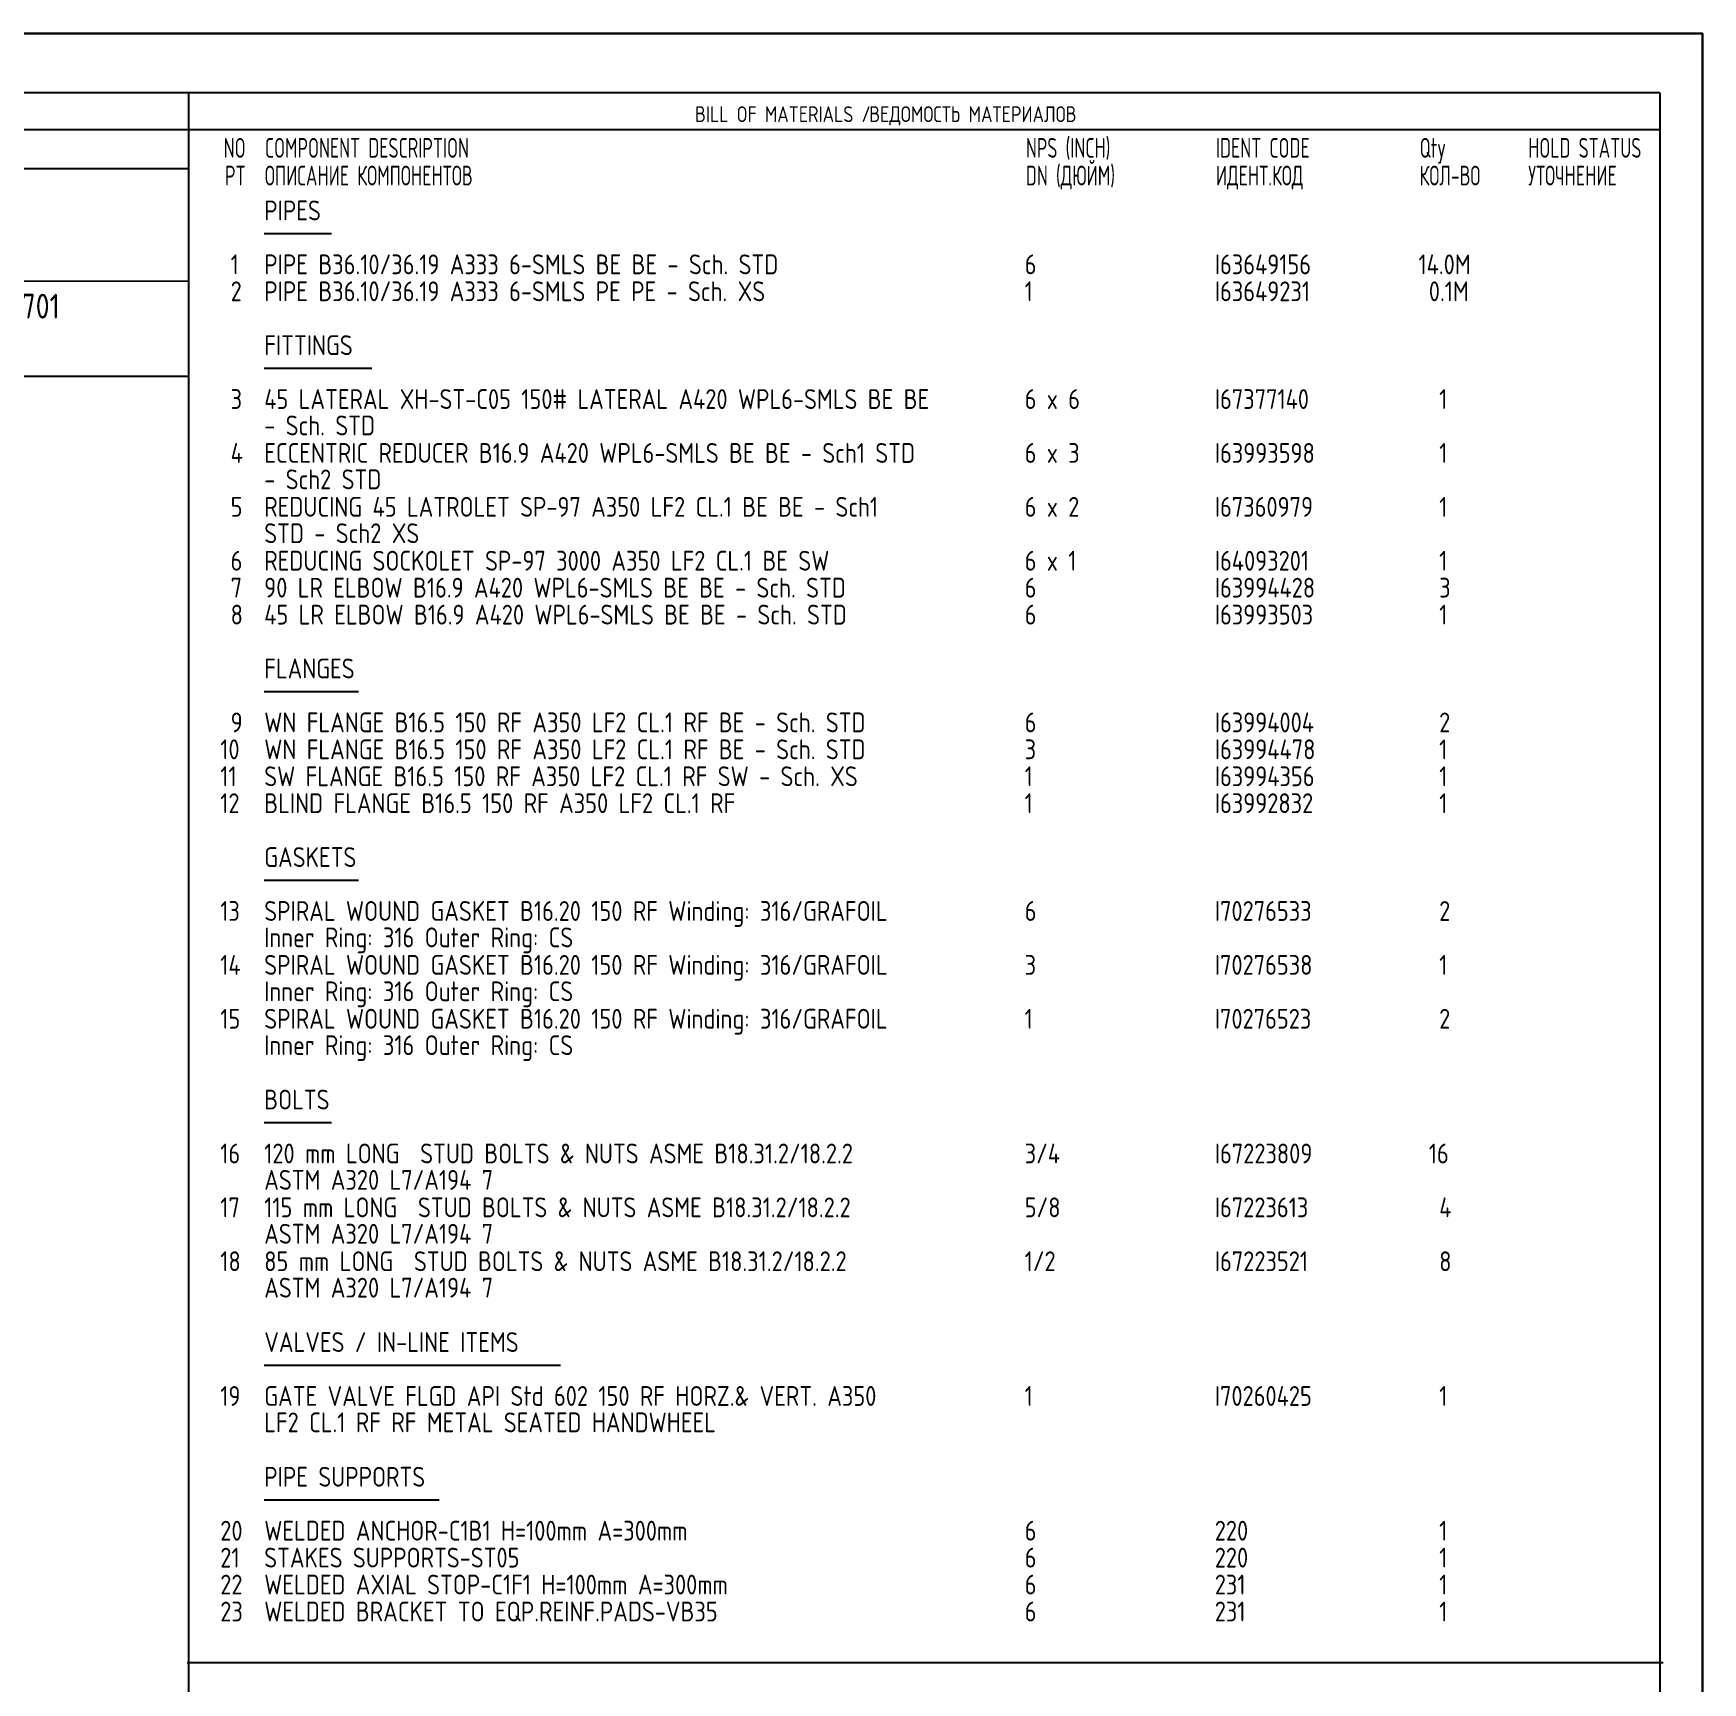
# Model space of a CAD drawing. Extents: x 0 to 594, y 0 to 420.
# Drawn here: x 383.3 to 594, y 211.8 to 420 of the extents above; entities that cross this region are included whole.
import ezdxf
from ezdxf.enums import TextEntityAlignment as Align

# ---------------------------------------------------------------- set-up
doc = ezdxf.new("R2010")
doc.units = 0
doc.header["$MEASUREMENT"] = 0
doc.linetypes.add('BORDER_2012_SLN$0$8001.Solid', pattern=[0])
for name, color, linetype in [('BORDER_2012_SLN$0$2', 7, 'Continuous'), ('BORDER_2012_SLN$0$GT_1', 7, 'Continuous'), ('GT_1', 7, 'Continuous')]:
    doc.layers.add(name, color=color, linetype=linetype)
for name, color, linetype, lineweight in [('BORDER_2012_SLN$0$BG_Level_1', 7, 'BORDER_2012_SLN$0$8001.Solid', 25), ('BORDER_2012_SLN$0$Level_1', 7, 'BORDER_2012_SLN$0$8001.Solid', 25), ('BORDER_2012_SLN$0$Level_18', 7, 'BORDER_2012_SLN$0$8001.Solid', 25)]:
    doc.layers.add(name, color=color, linetype=linetype, lineweight=lineweight)
doc.styles.add('BORDER_2012_SLN$0$GOST type A', font='GOST type A')
doc.styles.add('BORDER_2012_SLN$0$HTX1', font='')
doc.styles.add('HTX1', font='')
doc.styles.get('BORDER_2012_SLN$0$HTX1').set_extended_font_data('GOST type A')
doc.styles.get('HTX1').set_extended_font_data('GOST type A')

# ---------------------------------------------------------------- blocks, each defined once
blk = doc.blocks.new('BORDER_2012_SLN')
at = {"layer": 'BORDER_2012_SLN$0$2'}
blk.add_line((162.42, 407.85), (588.6, 407.85), dxfattribs=at)
at = {"layer": 'BORDER_2012_SLN$0$Level_1', "color": 7, "lineweight": -3}
for p, q in [((588.6, 412.5), (25.4, 412.5)), ((402.9, 7.5), (402.9, 412.5)), ((588.6, 412.5), (588.6, 7.5)), ((402.75, 402.9), (188.39, 402.9)), ((402.9, 388.7), (162.37, 388.68)), ((402.9, 376.7), (25.4, 376.7))]:
    blk.add_line(p, q, dxfattribs=at)
at = {"layer": 'BORDER_2012_SLN$0$Level_18', "color": 7, "lineweight": -3, "flags": 128}
blk.add_lwpolyline([(0, 0), (0, 420), (594, 420), (594, 0)], close=True, dxfattribs=at)
at = {"layer": 'BORDER_2012_SLN$0$BG_Level_1', "color": 7, "style": 'BORDER_2012_SLN$0$GOST type A'}
for s, p in [('BILL OF MATERIALS / ', (466.8, 408.8)), ('ВЕДОМОСТЬ МАТЕРИАЛОВ', (488.8, 408.8))]:
    blk.add_text(s, height=2, dxfattribs=at).set_placement(p)
at = {"layer": 'BORDER_2012_SLN$0$GT_1', "style": 'BORDER_2012_SLN$0$HTX1', "width": 0.8}
for s, p in [('NO', (410.06, 404.3)), ('PT', (410.06, 400.8))]:
    blk.add_text(s, height=2.5, dxfattribs=at).set_placement(p, align=Align.RIGHT)
for s, p in [('COMPONENT DESCRIPTION', (412.5, 404.3)), ('NPS (INCH)', (508.56, 404.3)), ('IDENT CODE', (532.56, 404.3)), ('Qty', (558.27, 404.3)), ('HOLD STATUS', (571.99, 404.3)), ('ОПИСАНИЕ КОМПОНЕНТОВ', (412.5, 400.8)), ('DN (ДЮЙМ)', (508.56, 400.8)), ('ИДЕНТ.КОД', (532.56, 400.8)), ('КОЛ-ВО', (558.27, 400.8)), ('УТОЧНЕНИЕ', (571.99, 400.8))]:
    blk.add_text(s, height=2.5, dxfattribs=at).set_placement(p)

msp = doc.modelspace()

# ---------------------------------------------------------------- linework, layer by layer
at = {"layer": 'GT_1', "flags": 128}
for points in [[(0, 0), (594, 0), (594, 420), (0, 420), (0, 0)], [(420.914, 394.704), (412.414, 394.704)], [(426.014, 377.697), (412.414, 377.697)], [(424.314, 336.881), (412.414, 336.881)], [(424.314, 313.071), (412.414, 313.071)], [(420.914, 282.459), (412.414, 282.459)], [(449.814, 251.847), (412.414, 251.847)], [(434.514, 234.84), (412.414, 234.84)], [(402.7, 214.321), (589, 214.321)]]:
    msp.add_lwpolyline(points, dxfattribs=at)

# ---------------------------------------------------------------- block references
at = {"linetype": 'Continuous'}
msp.add_blockref('BORDER_2012_SLN', (0, 0), dxfattribs=at)

# ---------------------------------------------------------------- texts
at = {"layer": 'GT_1', "style": 'HTX1', "width": 1.02}
for s, height, p in [('PIPES', 2.5, (412.414, 396.395)), ('  1', 2.5, (405.557, 389.592)), ('PIPE B36.10/36.19 A333 6-SMLS BE BE - Sch. STD', 2.5, (412.414, 389.592)), ('6', 2.5, (508.414, 389.592)), ('I63649156', 2.5, (532.414, 389.592)), ('14.0M', 2.5, (558.129, 389.592)), ('  2', 2.5, (405.557, 386.19)), ('PIPE B36.10/36.19 A333 6-SMLS PE PE - Sch. XS', 2.5, (412.414, 386.19)), ('1', 2.5, (508.414, 386.19)), ('I63649231', 2.5, (532.414, 386.19)), (' 0.1M', 2.5, (558.129, 386.19)), ('SLN-2725-8768-25-F-2701', 3.125, (345, 384)), ('FITTINGS', 2.5, (412.414, 379.388)), ('  3', 2.5, (405.557, 372.585)), ('45 LATERAL XH-ST-C05 150# LATERAL A420 WPL6-SMLS BE BE', 2.5, (412.414, 372.585)), ('6 x 6', 2.5, (508.414, 372.585)), ('I67377140', 2.5, (532.414, 372.585)), ('  1', 2.5, (558.129, 372.585)), ('- Sch. STD', 2.5, (412.414, 369.252)), ('  4', 2.5, (405.557, 365.782)), ('ECCENTRIC REDUCER B16.9 A420 WPL6-SMLS BE BE - Sch1 STD', 2.5, (412.414, 365.782)), ('6 x 3', 2.5, (508.414, 365.782)), ('I63993598', 2.5, (532.414, 365.782)), ('  1', 2.5, (558.129, 365.782)), ('- Sch2 STD', 2.5, (412.414, 362.449)), ('  5', 2.5, (405.557, 358.98)), ('REDUCING 45 LATROLET SP-97 A350 LF2 CL.1 BE BE - Sch1', 2.5, (412.414, 358.98)), ('6 x 2', 2.5, (508.414, 358.98)), ('I67360979', 2.5, (532.414, 358.98)), ('  1', 2.5, (558.129, 358.98)), ('STD - Sch2 XS', 2.5, (412.414, 355.646)), ('  6', 2.5, (405.557, 352.177)), ('REDUCING SOCKOLET SP-97 3000 A350 LF2 CL.1 BE SW', 2.5, (412.414, 352.177)), ('6 x 1', 2.5, (508.414, 352.177)), ('I64093201', 2.5, (532.414, 352.177)), ('  1', 2.5, (558.129, 352.177)), ('  7', 2.5, (405.557, 348.776)), ('90 LR ELBOW B16.9 A420 WPL6-SMLS BE BE - Sch. STD', 2.5, (412.414, 348.776)), ('6', 2.5, (508.414, 348.776)), ('I63994428', 2.5, (532.414, 348.776)), ('  3', 2.5, (558.129, 348.776)), ('  8', 2.5, (405.557, 345.374)), ('45 LR ELBOW B16.9 A420 WPL6-SMLS BE BE - Sch. STD', 2.5, (412.414, 345.374)), ('6', 2.5, (508.414, 345.374)), ('I63993503', 2.5, (532.414, 345.374)), ('  1', 2.5, (558.129, 345.374)), ('FLANGES', 2.5, (412.414, 338.571)), ('  9', 2.5, (405.557, 331.769)), ('WN FLANGE B16.5 150 RF A350 LF2 CL.1 RF BE - Sch. STD', 2.5, (412.414, 331.769)), ('6', 2.5, (508.414, 331.769)), ('I63994004', 2.5, (532.414, 331.769)), ('  2', 2.5, (558.129, 331.769)), (' 10', 2.5, (405.557, 328.367)), ('WN FLANGE B16.5 150 RF A350 LF2 CL.1 RF BE - Sch. STD', 2.5, (412.414, 328.367)), ('3', 2.5, (508.414, 328.367)), ('I63994478', 2.5, (532.414, 328.367)), ('  1', 2.5, (558.129, 328.367)), (' 11', 2.5, (405.557, 324.966)), ('SW FLANGE B16.5 150 RF A350 LF2 CL.1 RF SW - Sch. XS', 2.5, (412.414, 324.966)), ('1', 2.5, (508.414, 324.966)), ('I63994356', 2.5, (532.414, 324.966)), ('  1', 2.5, (558.129, 324.966)), (' 12', 2.5, (405.557, 321.565)), ('BLIND FLANGE B16.5 150 RF A350 LF2 CL.1 RF', 2.5, (412.414, 321.565)), ('1', 2.5, (508.414, 321.565)), ('I63992832', 2.5, (532.414, 321.565)), ('  1', 2.5, (558.129, 321.565)), ('GASKETS', 2.5, (412.414, 314.762)), (' 13', 2.5, (405.557, 307.959)), ('SPIRAL WOUND GASKET B16.20 150 RF Winding: 316/GRAFOIL', 2.5, (412.414, 307.959)), ('6', 2.5, (508.414, 307.959)), ('I70276533', 2.5, (532.414, 307.959)), ('  2', 2.5, (558.129, 307.959)), ('Inner Ring: 316 Outer Ring: CS', 2.5, (412.414, 304.626)), (' 14', 2.5, (405.557, 301.156)), ('SPIRAL WOUND GASKET B16.20 150 RF Winding: 316/GRAFOIL', 2.5, (412.414, 301.156)), ('3', 2.5, (508.414, 301.156)), ('I70276538', 2.5, (532.414, 301.156)), ('  1', 2.5, (558.129, 301.156)), ('Inner Ring: 316 Outer Ring: CS', 2.5, (412.414, 297.823)), (' 15', 2.5, (405.557, 294.354)), ('SPIRAL WOUND GASKET B16.20 150 RF Winding: 316/GRAFOIL', 2.5, (412.414, 294.354)), ('1', 2.5, (508.414, 294.354)), ('I70276523', 2.5, (532.414, 294.354)), ('  2', 2.5, (558.129, 294.354)), ('Inner Ring: 316 Outer Ring: CS', 2.5, (412.414, 291.02)), ('BOLTS', 2.5, (412.414, 284.15)), (' 16', 2.5, (405.557, 277.347)), ('120 mm LONG  STUD BOLTS & NUTS ASME B18.31.2/18.2.2', 2.5, (412.414, 277.347)), ('3/4', 2.5, (508.414, 277.347)), ('I67223809', 2.5, (532.414, 277.347)), (' 16', 2.5, (558.129, 277.347)), ('ASTM A320 L7/A194 7', 2.5, (412.414, 274.014)), (' 17', 2.5, (405.557, 270.544)), ('115 mm LONG  STUD BOLTS & NUTS ASME B18.31.2/18.2.2', 2.5, (412.414, 270.544)), ('5/8', 2.5, (508.414, 270.544)), ('I67223613', 2.5, (532.414, 270.544)), ('  4', 2.5, (558.129, 270.544)), ('ASTM A320 L7/A194 7', 2.5, (412.414, 267.211)), (' 18', 2.5, (405.557, 263.741)), ('85 mm LONG  STUD BOLTS & NUTS ASME B18.31.2/18.2.2', 2.5, (412.414, 263.741)), ('1/2', 2.5, (508.414, 263.741)), ('I67223521', 2.5, (532.414, 263.741)), ('  8', 2.5, (558.129, 263.741)), ('ASTM A320 L7/A194 7', 2.5, (412.414, 260.408)), ('VALVES / IN-LINE ITEMS', 2.5, (412.414, 253.537)), (' 19', 2.5, (405.557, 246.735)), ('GATE VALVE FLGD API Std 602 150 RF HORZ.& VERT. A350', 2.5, (412.414, 246.735)), ('1', 2.5, (508.414, 246.735)), ('I70260425', 2.5, (532.414, 246.735)), ('  1', 2.5, (558.129, 246.735)), ('LF2 CL.1 RF RF METAL SEATED HANDWHEEL', 2.5, (412.414, 243.401)), ('PIPE SUPPORTS', 2.5, (412.414, 236.531)), (' 20', 2.5, (405.557, 229.728)), ('WELDED ANCHOR-C1B1 H=100mm A=300mm', 2.5, (412.414, 229.728)), ('6', 2.5, (508.414, 229.728)), ('220', 2.5, (532.414, 229.728)), ('  1', 2.5, (558.129, 229.728)), (' 21', 2.5, (405.557, 226.327)), ('STAKES SUPPORTS-ST05', 2.5, (412.414, 226.327)), ('6', 2.5, (508.414, 226.327)), ('220', 2.5, (532.414, 226.327)), ('  1', 2.5, (558.129, 226.327)), (' 22', 2.5, (405.557, 222.925)), ('WELDED AXIAL STOP-C1F1 H=100mm A=300mm', 2.5, (412.414, 222.925)), ('6', 2.5, (508.414, 222.925)), ('231', 2.5, (532.414, 222.925)), ('  1', 2.5, (558.129, 222.925)), (' 23', 2.5, (405.557, 219.524)), ('WELDED BRACKET TO EQP.REINF.PADS-VB35', 2.5, (412.414, 219.524)), ('6', 2.5, (508.414, 219.524)), ('231', 2.5, (532.414, 219.524)), ('  1', 2.5, (558.129, 219.524))]:
    msp.add_text(s, height=height, dxfattribs=at).set_placement(p)

doc.saveas('drawing.dxf')
